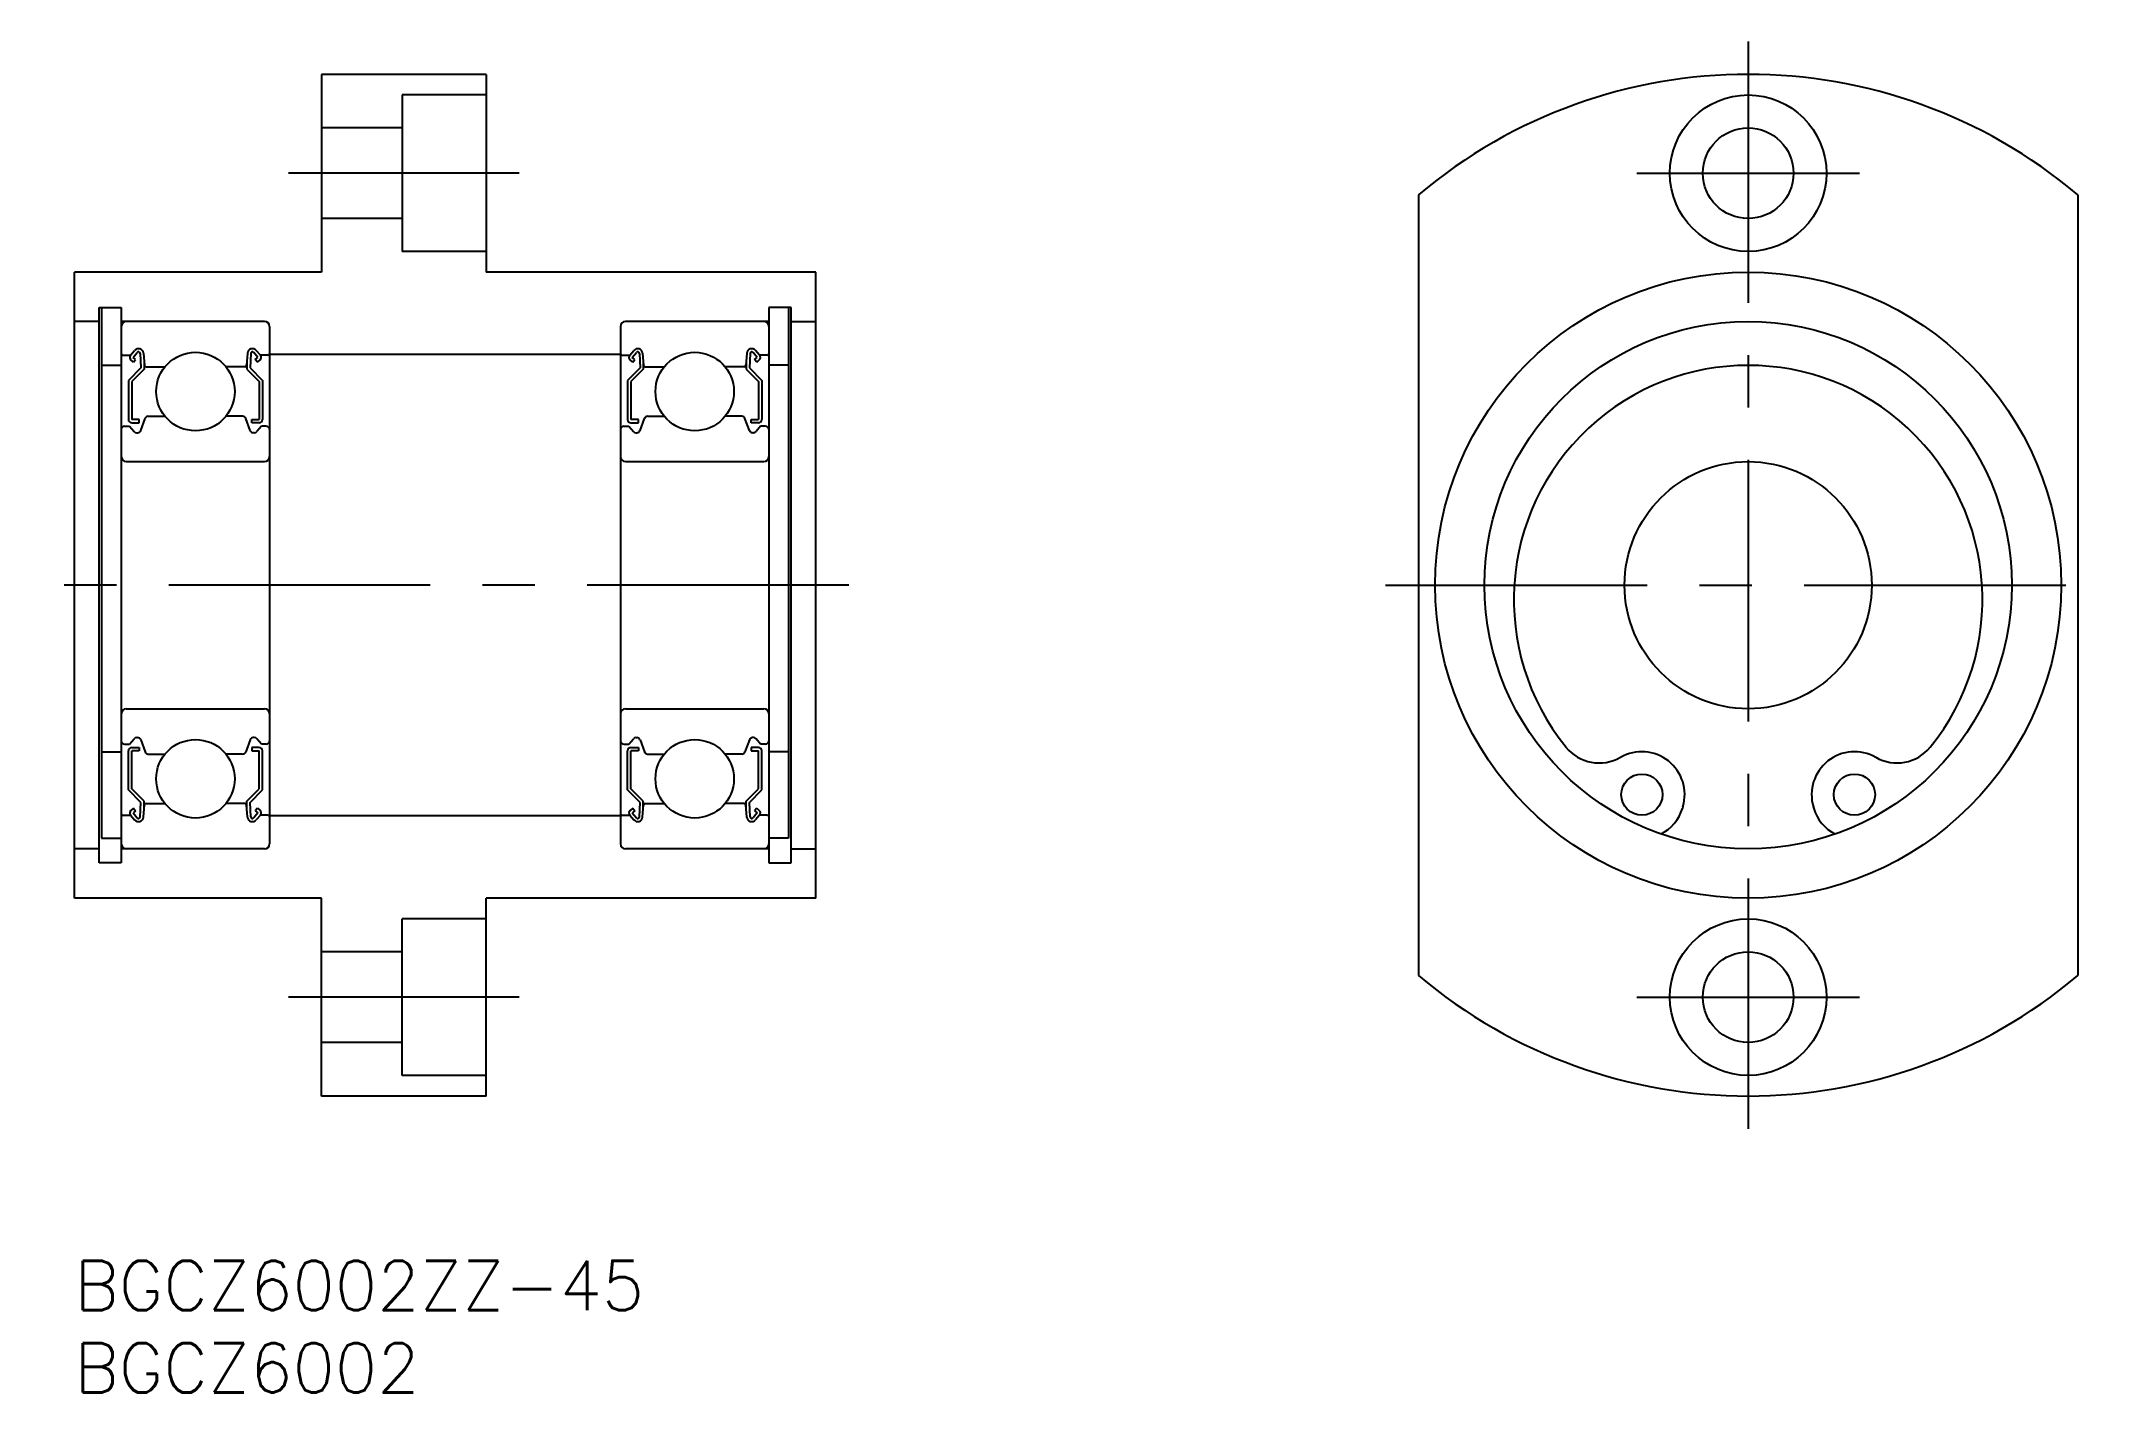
# Model space of a CAD drawing. Extents: x -2 to 124, y -8 to 74.
import ezdxf

# ---------------------------------------------------------------- set-up
doc = ezdxf.new("R2010")
doc.units = 0
doc.header["$LTSCALE"] = 0.5
doc.linetypes.add('CENTER', pattern=[50.8, 31.75, -6.35, 6.35, -6.35])
for name, color, linetype in [('MSM_CENTER', 1, 'CENTER'), ('MSM_CONTINUOUS', 7, 'CONTINUOUS'), ('MSM_PART_NUMBER', 7, 'CONTINUOUS')]:
    doc.layers.add(name, color=color, linetype=linetype)
doc.styles.get("Standard").update_dxf_attribs({"font": 'txt.shx', "height": 3, "bigfont": 'bigfont.shx'})

# ---------------------------------------------------------------- blocks, each defined once
blk = doc.blocks.new('*U6')
at = {"layer": 'MSM_PART_NUMBER'}
blk.add_text('BGCZ6002ZZ-45', height=3, dxfattribs=at).set_placement((0, -3))
blk = doc.blocks.new('*U7')
at = {"layer": 'MSM_PART_NUMBER'}
blk.add_text('BGCZ6002', height=3, dxfattribs=at).set_placement((0, -8))

msp = doc.modelspace()

# ---------------------------------------------------------------- linework, layer by layer
at = {"layer": 'MSM_CENTER'}
for p, q in [((101.58, 74), (101.58, 8)), ((27, 66), (13, 66)), ((94.83, 66), (108.33, 66)), ((47, 41), (-2, 41)), ((79.58, 41), (123.58, 41)), ((27, 16), (13, 16)), ((94.83, 16), (108.33, 16))]:
    msp.add_line(p, q, dxfattribs=at)
at = {"layer": 'MSM_CONTINUOUS'}
for p, q in [((15, 72), (15, 60)), ((25, 72), (15, 72)), ((25, 72), (25, 60)), ((19.9, 70.75), (19.9, 61.25)), ((25, 70.75), (19.9, 70.75)), ((19.9, 68.75), (15, 68.75)), ((81.58, 64.69), (81.58, 17.31)), ((121.58, 64.69), (121.58, 17.31)), ((19.9, 63.25), (15, 63.25)), ((25, 61.25), (19.9, 61.25)), ((0, 22), (0, 60)), ((15, 60), (0, 60)), ((45, 60), (25, 60)), ((45, 22), (45, 60)), ((1.5, 57.85, -1.3), (2.85, 57.85, -1.3)), ((1.5, 24.15, -0.1), (1.5, 57.85, -0.1)), ((1.65, 57.85), (1.65, 25.65)), ((2.85, 57.85), (2.85, 24.15)), ((42.15, 57.85), (42.15, 24.15)), ((43.5, 57.85, -1.3), (42.15, 57.85, -1.3)), ((43.35, 57.85), (43.35, 25.65)), ((43.5, 24.15, -0.1), (43.5, 57.85, -0.1)), ((1.5, 57, -1.3), (0, 57, -1.3)), ((11.55, 57), (2.85, 57)), ((11.85, 56.7), (11.85, 25.3)), ((33.15, 56.7), (33.15, 25.3)), ((42.15, 57), (33.45, 57)), ((43.5, 57, -1.3), (45, 57, -1.3)), ((1.65, 54.35, -1.3), (2.85, 54.35, -1.3)), ((2.95, 54.95), (3.41, 54.95)), ((4.03, 54.18), (3.28, 53.43)), ((3.41, 54.95), (3.66, 55.25)), ((3.59, 54.54), (3.43, 54.67)), ((4.23, 54.1), (3.48, 53.35)), ((3.56, 54.82), (3.81, 55.12)), ((3.72, 54.69), (3.56, 54.82)), ((3.59, 54.54), (3.72, 54.69)), ((3.99, 55.06), (4.03, 54.18)), ((4.19, 55.08), (4.25, 54.34)), ((4.23, 54.57), (4.23, 54.1)), ((4.35, 54.25), (5.5, 54.25)), ((10.35, 54.25), (9.2, 54.25)), ((10.51, 55.08), (10.45, 54.34)), ((10.47, 54.57), (10.47, 54.1)), ((10.47, 54.1), (11.22, 53.35)), ((10.71, 55.06), (10.67, 54.18)), ((10.67, 54.18), (11.42, 53.43)), ((11.14, 54.82), (10.89, 55.12)), ((10.98, 54.69), (11.14, 54.82)), ((11.11, 54.54), (10.98, 54.69)), ((11.29, 54.95), (11.04, 55.25)), ((11.11, 54.54), (11.27, 54.67)), ((11.75, 54.95), (11.29, 54.95)), ((33.15, 55), (11.85, 55)), ((33.25, 54.95), (33.71, 54.95)), ((34.33, 54.18), (33.58, 53.43)), ((33.71, 54.95), (33.96, 55.25)), ((33.89, 54.54), (33.73, 54.67)), ((34.53, 54.1), (33.78, 53.35)), ((33.86, 54.82), (34.11, 55.12)), ((34.02, 54.69), (33.86, 54.82)), ((33.89, 54.54), (34.02, 54.69)), ((34.29, 55.06), (34.33, 54.18)), ((34.49, 55.08), (34.55, 54.34)), ((34.53, 54.57), (34.53, 54.1)), ((34.65, 54.25), (35.8, 54.25)), ((40.65, 54.25), (39.5, 54.25)), ((40.81, 55.08), (40.75, 54.34)), ((40.77, 54.57), (40.77, 54.1)), ((40.77, 54.1), (41.52, 53.35)), ((41.01, 55.06), (40.97, 54.18)), ((40.97, 54.18), (41.72, 53.43)), ((41.44, 54.82), (41.19, 55.12)), ((41.28, 54.69), (41.44, 54.82)), ((41.41, 54.54), (41.28, 54.69)), ((41.59, 54.95), (41.34, 55.25)), ((41.41, 54.54), (41.57, 54.67)), ((42.05, 54.95), (41.59, 54.95)), ((43.35, 54.35, -1.3), (42.15, 54.35, -1.3)), ((3.28, 53.43), (3.28, 51.05)), ((3.48, 53.35), (3.48, 51.05)), ((11.22, 53.35), (11.22, 51.05)), ((11.42, 53.43), (11.42, 51.05)), ((33.58, 53.43), (33.58, 51.05)), ((33.78, 53.35), (33.78, 51.05)), ((41.52, 53.35), (41.52, 51.05)), ((41.72, 53.43), (41.72, 51.05)), ((3.05, 50.65), (3.35, 50.65)), ((3.35, 50.65), (3.63, 50.32)), ((3.93, 51.05), (3.48, 51.05)), ((3.48, 50.85), (3.93, 50.85)), ((3.78, 50.25), (3.84, 50.25)), ((3.93, 50.85), (3.93, 51.05)), ((4.03, 50.38), (4.3, 51.12)), ((4.49, 51.25), (5.5, 51.25)), ((10.21, 51.25), (9.2, 51.25)), ((10.67, 50.38), (10.4, 51.12)), ((10.77, 50.85), (10.77, 51.05)), ((10.77, 51.05), (11.22, 51.05)), ((11.22, 50.85), (10.77, 50.85)), ((10.92, 50.25), (10.86, 50.25)), ((11.35, 50.65), (11.07, 50.32)), ((11.65, 50.65), (11.35, 50.65)), ((33.35, 50.65), (33.65, 50.65)), ((33.65, 50.65), (33.93, 50.32)), ((34.23, 51.05), (33.78, 51.05)), ((33.78, 50.85), (34.23, 50.85)), ((34.08, 50.25), (34.14, 50.25)), ((34.23, 50.85), (34.23, 51.05)), ((34.33, 50.38), (34.6, 51.12)), ((34.79, 51.25), (35.8, 51.25)), ((40.51, 51.25), (39.5, 51.25)), ((40.97, 50.38), (40.7, 51.12)), ((41.07, 51.05), (41.52, 51.05)), ((41.07, 50.85), (41.07, 51.05)), ((41.52, 50.85), (41.07, 50.85)), ((41.22, 50.25), (41.16, 50.25)), ((41.65, 50.65), (41.37, 50.32)), ((41.95, 50.65), (41.65, 50.65)), ((3.15, 48.5), (11.55, 48.5)), ((33.45, 48.5), (41.85, 48.5)), ((3.15, 33.5), (11.55, 33.5)), ((4.42, 33.5), (4.42, 33.5)), ((33.45, 33.5), (41.85, 33.5)), ((34.72, 33.5), (34.72, 33.5)), ((3.35, 31.35), (3.63, 31.68)), ((3.78, 31.75), (3.84, 31.75)), ((4.03, 31.62), (4.3, 30.88)), ((10.67, 31.62), (10.4, 30.88)), ((10.92, 31.75), (10.86, 31.75)), ((11.35, 31.35), (11.07, 31.68)), ((33.65, 31.35), (33.93, 31.68)), ((34.08, 31.75), (34.14, 31.75)), ((34.33, 31.62), (34.6, 30.88)), ((40.97, 31.62), (40.7, 30.88)), ((41.22, 31.75), (41.16, 31.75)), ((41.65, 31.35), (41.37, 31.68)), ((1.65, 30.89, -1.3), (2.85, 30.89, -1.3)), ((3.05, 31.35), (3.35, 31.35)), ((3.28, 28.57), (3.28, 30.95)), ((3.48, 31.15), (3.93, 31.15)), ((3.48, 28.65), (3.48, 30.95)), ((3.93, 30.95), (3.48, 30.95)), ((3.93, 31.15), (3.93, 30.95)), ((4.49, 30.75), (5.5, 30.75)), ((10.21, 30.75), (9.2, 30.75)), ((11.22, 31.15), (10.77, 31.15)), ((10.77, 31.15), (10.77, 30.95)), ((10.77, 30.95), (11.22, 30.95)), ((11.22, 28.65), (11.22, 30.95)), ((11.65, 31.35), (11.35, 31.35)), ((11.42, 28.57), (11.42, 30.95)), ((33.35, 31.35), (33.65, 31.35)), ((33.58, 28.57), (33.58, 30.95)), ((33.78, 31.15), (34.23, 31.15)), ((33.78, 28.65), (33.78, 30.95)), ((34.23, 30.95), (33.78, 30.95)), ((34.23, 31.15), (34.23, 30.95)), ((34.79, 30.75), (35.8, 30.75)), ((40.51, 30.75), (39.5, 30.75)), ((41.07, 31.15), (41.07, 30.95)), ((41.52, 31.15), (41.07, 31.15)), ((41.07, 30.95), (41.52, 30.95)), ((41.52, 28.65), (41.52, 30.95)), ((41.95, 31.35), (41.65, 31.35)), ((41.72, 28.57), (41.72, 30.95)), ((43.35, 30.89, -1.3), (42.15, 30.89, -1.3)), ((4.03, 27.82), (3.28, 28.57)), ((4.23, 27.9), (3.48, 28.65)), ((3.99, 26.94), (4.03, 27.82)), ((4.19, 26.92), (4.25, 27.66)), ((4.23, 27.43), (4.23, 27.9)), ((4.35, 27.75), (5.5, 27.75)), ((10.35, 27.75), (9.2, 27.75)), ((10.51, 26.92), (10.45, 27.66)), ((10.47, 27.9), (11.22, 28.65)), ((10.47, 27.43), (10.47, 27.9)), ((10.67, 27.82), (11.42, 28.57)), ((10.71, 26.94), (10.67, 27.82)), ((34.33, 27.82), (33.58, 28.57)), ((34.53, 27.9), (33.78, 28.65)), ((34.29, 26.94), (34.33, 27.82)), ((34.49, 26.92), (34.55, 27.66)), ((34.53, 27.43), (34.53, 27.9)), ((34.65, 27.75), (35.8, 27.75)), ((40.65, 27.75), (39.5, 27.75)), ((40.81, 26.92), (40.75, 27.66)), ((40.77, 27.9), (41.52, 28.65)), ((40.77, 27.43), (40.77, 27.9)), ((40.97, 27.82), (41.72, 28.57)), ((41.01, 26.94), (40.97, 27.82)), ((2.95, 27.05), (3.41, 27.05)), ((3.41, 27.05), (3.66, 26.75)), ((3.59, 27.46), (3.43, 27.33)), ((3.72, 27.31), (3.56, 27.18)), ((3.56, 27.18), (3.81, 26.88)), ((3.59, 27.46), (3.72, 27.31)), ((11.14, 27.18), (10.89, 26.88)), ((11.11, 27.46), (10.98, 27.31)), ((10.98, 27.31), (11.14, 27.18)), ((11.29, 27.05), (11.04, 26.75)), ((11.11, 27.46), (11.27, 27.33)), ((11.75, 27.05), (11.29, 27.05)), ((33.15, 27), (11.85, 27)), ((33.25, 27.05), (33.71, 27.05)), ((33.71, 27.05), (33.96, 26.75)), ((33.89, 27.46), (33.73, 27.33)), ((34.02, 27.31), (33.86, 27.18)), ((33.86, 27.18), (34.11, 26.88)), ((33.89, 27.46), (34.02, 27.31)), ((41.44, 27.18), (41.19, 26.88)), ((41.41, 27.46), (41.28, 27.31)), ((41.28, 27.31), (41.44, 27.18)), ((41.59, 27.05), (41.34, 26.75)), ((41.41, 27.46), (41.57, 27.33)), ((42.05, 27.05), (41.59, 27.05)), ((97.62, 27.56), (97.59, 27.44)), ((105.53, 27.56), (105.57, 27.44)), ((1.65, 25.65, -1.3), (2.85, 25.65, -1.3)), ((43.35, 25.65, -1.3), (42.15, 25.65, -1.3)), ((1.5, 25, -1.3), (0, 25, -1.3)), ((2.85, 24.15, -1.3), (1.5, 24.15, -1.3)), ((11.55, 25), (2.85, 25)), ((42.15, 25), (33.45, 25)), ((42.15, 24.15, -1.3), (43.5, 24.15, -1.3)), ((43.5, 25, -1.3), (45, 25, -1.3)), ((15, 22), (0, 22)), ((15, 10), (15, 22)), ((45, 22), (25, 22)), ((25, 10), (25, 22)), ((19.9, 11.25), (19.9, 20.75)), ((25, 20.75), (19.9, 20.75)), ((19.9, 18.75), (15, 18.75)), ((19.9, 13.25), (15, 13.25)), ((25, 11.25), (19.9, 11.25)), ((25, 10), (15, 10))]:
    msp.add_line(p, q, dxfattribs=at)
for centre, radius in [((101.58, 66), 4.75), ((101.58, 66), 2.75), ((101.58, 41), 19), ((101.58, 41), 16), ((7.35, 52.75), 2.38), ((37.65, 52.75), 2.38), ((101.58, 41), 7.5), ((7.35, 29.25), 2.38), ((37.65, 29.25), 2.38), ((95.13, 28.29), 1.25), ((108.03, 28.29), 1.25), ((101.58, 16), 4.75), ((101.58, 16), 2.75)]:
    msp.add_circle(centre, radius, dxfattribs=at)
for centre, radius, start, end in [((101.58, 41), 31, 49.8222, 130.1778), ((3.15, 56.7), 0.3, 90, 180), ((11.55, 56.7), 0.3, 0, 90), ((33.45, 56.7), 0.3, 90, 180), ((41.85, 56.7), 0.3, 0, 90), ((3.89, 55.05), 0.3, 4.9968, 140.0002), ((10.81, 55.05), 0.3, 39.9998, 175.0032), ((34.19, 55.05), 0.3, 4.9968, 140.0002), ((41.11, 55.05), 0.3, 39.9998, 175.0032), ((2.95, 55.05), 0.1, 180, 270), ((3.56, 54.82), 0.2, 140.0002, 230.0848), ((3.89, 55.06), 0.1, 2.8198, 140.0033), ((4.35, 54.35), 0.1, 184.9968, 269.9995), ((10.35, 54.35), 0.1, 270.0005, 355.0032), ((10.81, 55.06), 0.1, 39.9967, 177.1802), ((11.14, 54.82), 0.2, 309.9152, 39.9998), ((11.75, 55.05), 0.1, 270, 0), ((33.25, 55.05), 0.1, 180, 270), ((33.86, 54.82), 0.2, 140.0002, 230.0848), ((34.19, 55.06), 0.1, 2.8198, 140.0033), ((34.65, 54.35), 0.1, 184.9968, 269.9995), ((40.65, 54.35), 0.1, 270.0005, 355.0032), ((41.11, 55.06), 0.1, 39.9967, 177.1802), ((41.44, 54.82), 0.2, 309.9152, 39.9998), ((42.05, 55.05), 0.1, 270, 0), ((101.58, 40.12), 14.22, 320.9849, 219.0151), ((3.05, 50.45), 0.2, 90, 180), ((3.48, 51.05), 0.2, 180, 270), ((3.78, 50.45), 0.2, 219.9962, 270), ((3.84, 50.45), 0.2, 270, 339.9919), ((4.49, 51.05), 0.2, 90, 159.9919), ((10.21, 51.05), 0.2, 20.0081, 90), ((10.86, 50.45), 0.2, 200.0081, 270), ((10.92, 50.45), 0.2, 270, 320.0038), ((11.22, 51.05), 0.2, 270, 0), ((11.65, 50.45), 0.2, 0, 90), ((33.35, 50.45), 0.2, 90, 180), ((33.78, 51.05), 0.2, 180, 270), ((34.08, 50.45), 0.2, 219.9962, 270), ((34.14, 50.45), 0.2, 270, 339.9919), ((34.79, 51.05), 0.2, 90, 159.9919), ((40.51, 51.05), 0.2, 20.0081, 90), ((41.16, 50.45), 0.2, 200.0081, 270), ((41.22, 50.45), 0.2, 270, 320.0038), ((41.52, 51.05), 0.2, 270, 0), ((41.95, 50.45), 0.2, 0, 90), ((3.15, 48.8), 0.3, 180, 270), ((11.55, 48.8), 0.3, 270, 0), ((33.45, 48.8), 0.3, 180, 270), ((41.85, 48.8), 0.3, 270, 0), ((3.15, 33.2), 0.3, 90, 180), ((11.55, 33.2), 0.3, 0, 90), ((33.45, 33.2), 0.3, 90, 180), ((41.85, 33.2), 0.3, 0, 90), ((3.05, 31.55), 0.2, 180, 270), ((3.78, 31.55), 0.2, 90, 140.0038), ((3.84, 31.55), 0.2, 20.0081, 90), ((10.86, 31.55), 0.2, 90, 159.9919), ((10.92, 31.55), 0.2, 39.9962, 90), ((11.65, 31.55), 0.2, 270, 0), ((33.35, 31.55), 0.2, 180, 270), ((34.08, 31.55), 0.2, 90, 140.0038), ((34.14, 31.55), 0.2, 20.0081, 90), ((41.16, 31.55), 0.2, 90, 159.9919), ((41.22, 31.55), 0.2, 39.9962, 90), ((41.95, 31.55), 0.2, 270, 0), ((3.48, 30.95), 0.2, 90, 180), ((4.49, 30.95), 0.2, 200.0081, 270), ((10.21, 30.95), 0.2, 270, 339.9919), ((11.22, 30.95), 0.2, 0, 90), ((33.78, 30.95), 0.2, 90, 180), ((34.79, 30.95), 0.2, 200.0081, 270), ((40.51, 30.95), 0.2, 270, 339.9919), ((41.52, 30.95), 0.2, 0, 90), ((92.54, 32.81), 2.6, 219.0151, 299.7762), ((95.13, 28.29), 2.6, 343.6002, 119.7762), ((108.03, 28.29), 2.6, 60.2238, 196.3998), ((110.61, 32.81), 2.6, 240.2238, 320.9849), ((4.35, 27.65), 0.1, 90.0005, 175.0032), ((10.35, 27.65), 0.1, 4.9968, 89.9995), ((34.65, 27.65), 0.1, 90.0005, 175.0032), ((40.65, 27.65), 0.1, 4.9968, 89.9995), ((2.95, 26.95), 0.1, 90, 180), ((3.56, 27.18), 0.2, 129.9152, 219.9998), ((3.89, 26.95), 0.3, 219.9998, 355.0032), ((3.89, 26.94), 0.1, 219.9967, 357.1802), ((10.81, 26.95), 0.3, 184.9968, 320.0002), ((10.81, 26.94), 0.1, 182.8198, 320.0033), ((11.14, 27.18), 0.2, 320.0002, 50.0848), ((11.75, 26.95), 0.1, 0, 90), ((33.25, 26.95), 0.1, 90, 180), ((33.86, 27.18), 0.2, 129.9152, 219.9998), ((34.19, 26.95), 0.3, 219.9998, 355.0032), ((34.19, 26.94), 0.1, 219.9967, 357.1802), ((41.11, 26.95), 0.3, 184.9968, 320.0002), ((41.11, 26.94), 0.1, 182.8198, 320.0033), ((41.44, 27.18), 0.2, 320.0002, 50.0848), ((42.05, 26.95), 0.1, 0, 90), ((95.19, 28.15), 2.5, 295.9172, 343.6002), ((107.96, 28.15), 2.5, 196.3998, 244.0828), ((3.15, 25.3), 0.3, 180, 270), ((11.55, 25.3), 0.3, 270, 0), ((33.45, 25.3), 0.3, 180, 270), ((41.85, 25.3), 0.3, 270, 0), ((101.58, 41), 31, 229.8222, 310.1778)]:
    msp.add_arc(centre, radius, start, end, dxfattribs=at)

# ---------------------------------------------------------------- block references
for name in ['*U6', '*U7']:
    msp.add_blockref(name, (0, 0), dxfattribs=at)

doc.saveas('drawing.dxf')
